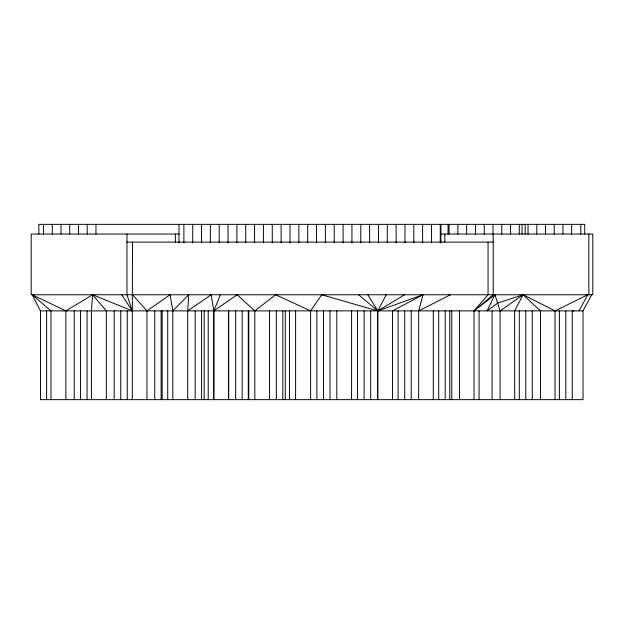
<?xml version="1.0" encoding="UTF-8"?>
<svg xmlns="http://www.w3.org/2000/svg" width="624" height="624" viewBox="0 0 624 624"><rect width="100%" height="100%" fill="white"/><g stroke="black" fill="none" stroke-linecap="round" stroke-linejoin="round"><path stroke-width="0.94" d="M38.844 234.039L38.844 224.351L584.735 224.351L584.735 234.039M132.319 399.649L132.319 310.892L92.625 294.754L65.855 310.892L32.167 294.754L40.474 310.892L40.474 399.649L583.003 399.649L583.003 310.885L591.685 294.754M43.579 234.039L43.586 224.351M46.628 399.649L46.628 310.892M50.996 399.649L50.996 310.892L32.167 294.754M52.283 234.039L52.299 224.351M61.004 234.039L61.012 224.351M65.855 399.649L65.855 310.892M74.217 399.649L74.217 310.892M80.527 399.649L80.527 310.892M87.064 399.649L87.064 310.892M87.212 234.039L87.22 224.351M91.424 399.649L91.424 310.892L92.625 294.754L106.337 310.892L106.337 399.649M95.963 234.039L95.963 224.351M114.176 399.649L114.176 310.892M120.744 399.649L120.744 310.892M126.953 234.039L126.953 294.754L132.319 310.892L132.491 242.104M127.257 399.649L127.257 310.892M146.96 399.649L146.96 310.892L132.491 294.754M154.736 399.649L154.736 310.892M161.117 399.649L161.117 310.892M162.178 399.649L162.178 310.892M167.731 399.649L167.731 310.892M172.809 399.649L172.809 310.892L170.11 294.754L146.96 310.892M175.352 242.104L175.352 234.039M179.01 242.814L179.01 224.351M183.885 242.853L183.885 224.351M187.707 399.649L187.707 310.892L188.721 294.754L172.809 310.892M192.707 242.853L192.707 224.351M195.156 399.649L195.156 310.892M201.536 242.853L201.536 224.351M201.607 399.649L201.607 310.892M204.181 399.649L204.181 310.892M208.213 399.649L208.213 310.892M210.366 242.853L210.366 224.351M213.743 399.649L213.743 310.892M213.837 399.649L213.837 310.892L211.185 294.754L187.707 310.892M219.203 242.853L219.203 224.351M228.041 242.853L228.041 224.351M228.556 399.649L228.556 310.892M228.665 399.649L228.665 310.892M235.63 399.649L235.63 310.892M236.886 242.853L236.886 224.351M242.19 399.649L242.19 310.892M245.731 242.853L245.731 224.351M248.274 399.649L248.274 310.892M248.773 399.649L248.773 310.892M254.576 242.853L254.576 224.351M254.826 399.649L254.826 310.892L237.104 294.754L213.837 310.892L220.381 294.754M263.422 242.853L263.422 224.351M269.56 399.649L269.56 310.892M272.275 242.853L272.275 224.351M276.354 399.649L276.354 310.892M281.128 242.853L281.128 224.351M282.828 399.649L282.828 310.892M285.293 399.649L285.293 310.892M289.458 399.649L289.458 310.892M289.981 242.853L289.981 224.351M295.604 399.649L295.604 310.892M298.834 242.853L298.834 224.351M307.687 242.853L307.687 224.351M310.619 399.649L310.619 310.892L321.742 294.754L377.653 310.892L377.653 399.649M316.54 242.853L316.54 224.351M316.859 399.649L316.859 310.892M323.482 399.649L323.482 310.892M325.385 242.853L325.385 224.351M330.018 399.649L330.018 310.892M334.238 242.853L334.238 224.351M336.812 399.649L336.812 310.892M343.091 242.853L343.091 224.351M351.577 399.649L351.577 310.892M351.936 242.853L351.936 224.351M357.529 399.649L357.529 310.892M360.781 242.853L360.781 224.351M364.127 399.649L364.127 310.892M369.626 242.853L369.626 224.351M370.679 399.649L370.679 310.892M377.77 399.649L377.77 310.892L386.225 294.754M378.472 242.853L378.472 224.351M387.309 242.853L387.309 224.351M392.512 399.649L392.512 310.892L423.01 294.754L418.665 310.892L418.665 399.649M396.146 242.853L396.146 224.351M398.104 399.649L398.104 310.892M404.703 399.649L404.703 310.892M404.976 242.853L404.976 224.351M411.239 399.649L411.239 310.892M413.806 242.853L413.806 224.351M422.627 242.853L422.627 224.351M431.449 242.853L431.449 224.351M433.29 399.649L433.29 310.892M438.688 399.649L438.688 310.892M440.263 242.853L440.263 224.351M440.903 242.814L440.903 224.351M444.834 242.104L444.834 234.039M445.201 399.649L445.201 310.892M448.055 234.039L448.055 224.351M449.069 234.039L449.069 224.351M449.771 399.649L449.771 310.892M451.753 399.649L451.753 310.892M457.868 234.039L457.868 224.351M459.436 399.649L459.436 310.892M466.666 234.039L466.666 224.351M474.037 399.649L474.037 310.892L488.054 294.754L488.054 242.104M475.457 234.039L475.457 224.351M479.06 399.649L479.06 310.892M484.24 234.039L484.24 224.351M492.094 399.649L492.094 310.892M493.015 234.039L493.015 224.351M493.21 234.039L493.21 294.754L474.037 310.892L494.941 294.754L500.097 310.892L500.097 399.649M501.782 234.039L501.782 224.351M510.541 234.039L510.541 224.351M514.691 399.649L514.621 310.892L523.115 294.754L555.056 310.892L587.738 294.754L579.049 310.885M519.285 399.649L519.285 310.892M519.301 234.039L519.301 224.351M522.007 234.039L522.007 224.351M525.19 234.039L525.19 224.351M525.79 399.649L525.79 310.892M528.044 234.039L528.044 224.351M532.28 399.649L532.28 310.892M536.773 234.039L536.773 224.351M540.454 399.649L540.454 310.892L523.115 294.754L497.617 303.124L487.063 310.892L494.941 294.754M545.501 234.039L545.501 224.351M554.213 234.039L554.213 224.351M555.056 399.649L555.056 310.892M559.369 399.649L559.369 310.892M562.926 234.039L562.926 224.351M565.812 399.649L565.812 310.892M571.623 234.039L571.623 224.351M572.27 399.649L572.27 310.892L574.018 310.892M580.78 234.039L580.78 224.351M588.845 294.754L588.845 234.039M69.732 234.039L69.74 224.351M78.468 234.039L78.484 224.351M254.826 310.892L275.652 294.754L310.619 310.892M500.097 310.892L523.115 294.754M404.625 294.754L377.77 310.892L358.605 294.754M418.665 310.892L450.551 294.754M423.01 294.754L377.77 310.892L367.817 294.754M179.01 234.039L31.2 234.039L31.2 294.754L592.8 294.754L592.8 234.039L440.903 234.039M126.953 242.104L493.21 242.104M40.474 310.892L583.003 310.885M121.703 294.754L132.319 310.892"/></g></svg>
